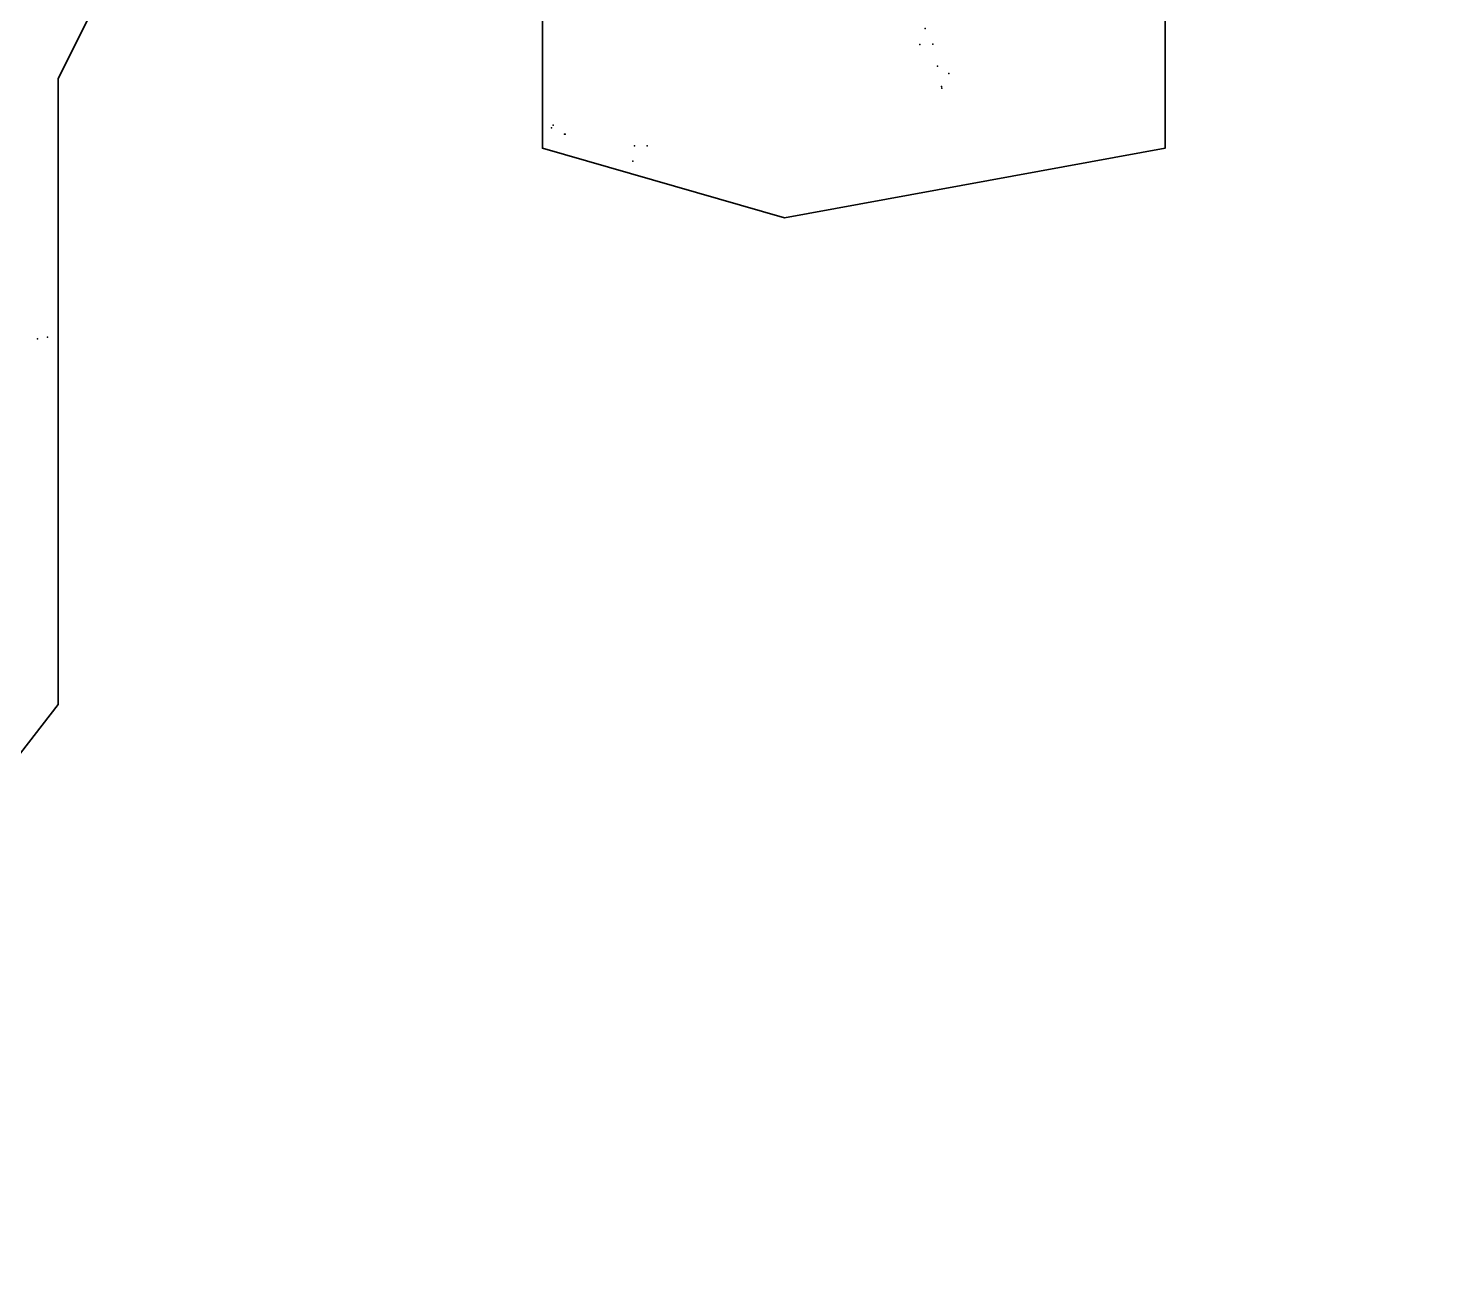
# Model space of a CAD drawing. Header units: millimetres. Extents: x -60275265 to 22802890, y -38578442 to 24337084.
# Drawn here: x 7224122 to 12416122, y -22397507 to -17880804 of the extents above; entities that cross this region are included whole.
import ezdxf

# ---------------------------------------------------------------- set-up
doc = ezdxf.new("R2010")
doc.units = ezdxf.units.MM
doc.header["$MEASUREMENT"] = 0
doc.layers.add('Outline', color=7, linetype='Continuous', true_color=0x000000)
doc.layers.add('particles', color=7, linetype='Continuous', true_color=0x000000)

msp = doc.modelspace()

# ---------------------------------------------------------------- linework, layer by layer
at = {"layer": 'Outline', "color": 3, "lineweight": 35, "true_color": 0x00ff00}
msp.add_lwpolyline([(13039331, -15644525), (11771230, -15644525), (11137351, -16154225), (11390938, -17810758), (11390938, -18320118), (9996120, -18575021), (9108430, -18320118), (9108430, -17173555), (7840611, -17045992), (7333096, -18065321), (7333096, -19467070), (7333096, -20358836), (6445571, -21505459), (5811691, -21887819), (4924165, -22014924), (3148832, -22014924), (2388023, -22014924), (1246851, -22397507)], dxfattribs=at)
at = {"layer": 'particles', "color": 93, "true_color": 0x67d435}
for p in [(10511622, -17881304), (10491622, -17940304), (10539622, -17938304), (10556622, -18019304), (10598622, -18046304), (10571622, -18094304), (10572622, -18100304), (9141622, -18245304), (9147622, -18236304), (9189622, -18268304), (9191622, -18269304), (9445622, -18311304), (9492622, -18311304), (9440622, -18367304), (7257622, -19018304), (7294622, -19012304)]:
    msp.add_point(p, dxfattribs=at)

doc.saveas('drawing.dxf')
